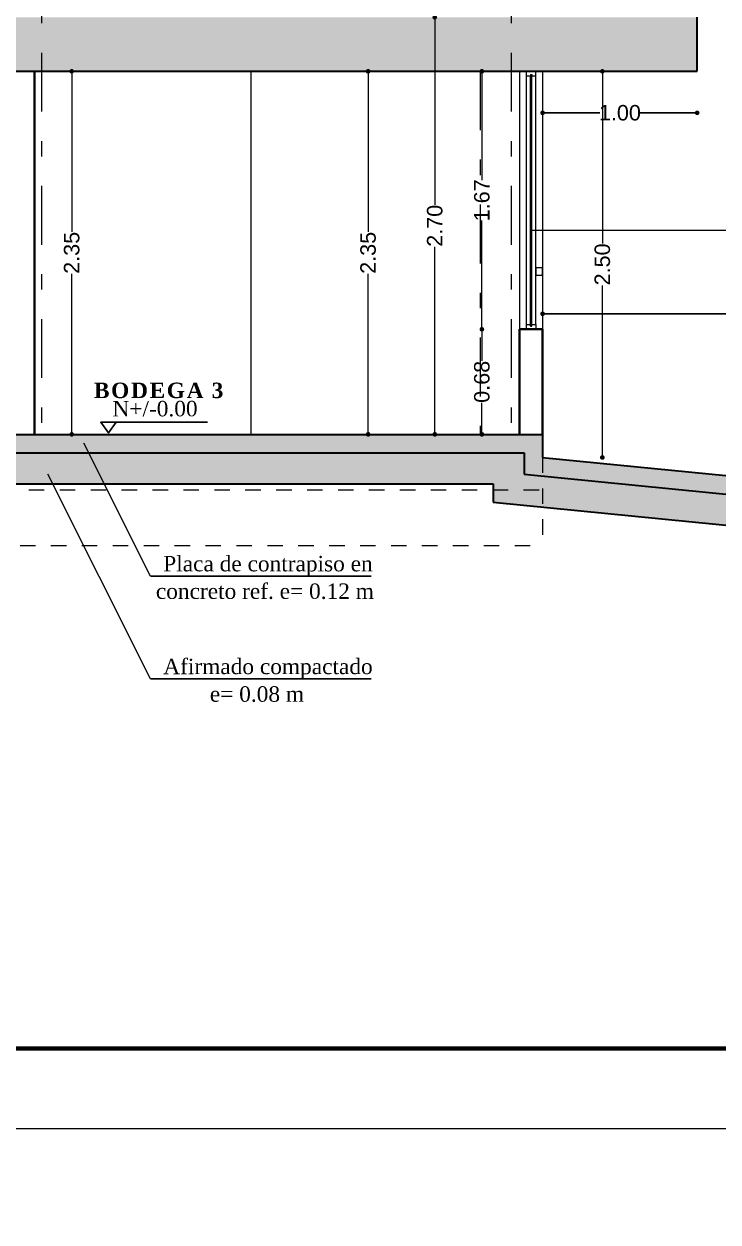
# Model space of a CAD drawing. Header units: inches. Extents: x 2908 to 3459, y -3172 to -55.
# Drawn here: x 3283.63 to 3288.11, y -230.76 to -223 of the extents above; entities that cross this region are included whole.
import ezdxf

# ---------------------------------------------------------------- set-up
doc = ezdxf.new("R2010")
doc.units = ezdxf.units.IN
doc.header["$MEASUREMENT"] = 0
doc.linetypes.add('ACAD_ISO03W100', pattern=[30, 12, -18])
doc.linetypes.add('DASHDOT', pattern=[25.4, 12.7, -6.35, 0, -6.35])
doc.layers.add('BORDER', color=1, linetype='Continuous')
doc.layers.add('TEXTO', color=4, linetype='Continuous')
for name, color, linetype, lineweight in [('COLUMNAS', 1, 'Continuous', 35), ('COTA', 1, 'Continuous', 9), ('COTAS 01', 1, 'Continuous', 25), ('E-EJES', 1, 'DASHDOT', 5), ('LINEAS DE PROYECCIÒN', 74, 'ACAD_ISO03W100', 18), ('muros 2', 5, 'Continuous', 40), ('muros bajitos', 4, 'Continuous', 15), ('Márgen', 7, 'Continuous', 80), ('ventanas en fachada', 10, 'Continuous', 15), ('vidrio en planta', 191, 'Continuous', 5)]:
    doc.layers.add(name, color=color, linetype=linetype, lineweight=lineweight)
doc.styles.add('Arial new', font='arial.ttf')
doc.styles.add('CONSTRUCTORA', font='times.ttf', dxfattribs={"height": 0.3})
doc.dimstyles.new('GUS', dxfattribs={"dimtxt": 0.1, "dimasz": 0.03, "dimexe": 0.05, "dimexo": 0.05, "dimgap": 0.005, "dimtad": 0, "dimzin": 1, "dimdsep": 46, "dimtxsty": 'Arial new', "dimblk": 'DOT', "dimcen": 0.01, "dimse1": 1, "dimse2": 1, "dimclrd": 1, "dimclre": 252, "dimclrt": 1, "dimaunit": 1, "dimadec": 0, "dimazin": 2, "dimtfac": 1, "dimtmove": 0, "dimatfit": 2, "dimldrblk": 'ARCHTICK', "dimfxl": 1, "dimlwd": -1, "dimlwe": -1, "dimarcsym": 1})
pattern_1 = [(50, (0, 0), (0.0717260183, -0.0062752135), [0.0075, -0.0825]), (355, (0, 0), (-0.0138751334, 0.0752192134), [0.006, -0.066]), (100.4514, (0.00598, -0.00052), (0.0578509382, 0.0689439542), [0.006374019, -0.0701142112]), (46.1842, (0, 0.02), (0.1067241049, -0.0165519014), [0.01125, -0.12375]), (96.6356, (0.00889, 0.01862), (0.0934662706, 0.097411787), [0.0095610288, -0.1051713]), (351.1842, (0, 0.02), (0.0934661945, 0.09741186), [0.009, -0.099]), (21, (0.01, 0.015), (0.0596907052, -0.0402618891), [0.0075, -0.0825]), (326, (0.01, 0.015), (0.0243315332, 0.0725150045), [0.006, -0.066]), (71.4514, (0.014974, 0.011645), (0.0840222629, 0.0322530497), [0.006374019, -0.0701142112]), (37.5, (0, 0), (0.00121598553, 0.03328938538), [0, -0.0652, 0, -0.067, 0, -0.06625]), (7.5, (0, 0), (0.02630695374, 0.0394411712), [0, -0.0382, 0, -0.0637, 0, -0.02525]), (327.5, (-0.0223, 0), (0.05338224362, -0.00225548717), [0, -0.025, 0, -0.078, 0, -0.1035]), (317.5, (-0.0323, 0), (0.05831861693, 0.01001049823), [0, -0.0325, 0, -0.0518, 0, -0.0735])]

# ---------------------------------------------------------------- blocks, each defined once
blk = doc.blocks.new('_Dot')
at = {"color": 0, "linetype": 'ByBlock', "lineweight": -2}
blk.add_line((-0.5, 0), (-1, 0), dxfattribs=at)
at = {"color": 0, "linetype": 'ByBlock', "const_width": 0.5}
blk.add_lwpolyline([(-0.25, 0, 1), (0.25, 0, 1)], format="xyb", close=True, dxfattribs=at)
blk = doc.blocks.new('*D4650')
at = {"layer": 'COTA', "color": 1, "linetype": 'Continuous', "transparency": 16777216}
for p, q in [((3286.2827, -222.9906), (3286.2827, -224.175)), ((3286.2827, -225.6306), (3286.2827, -224.4462))]:
    blk.add_line(p, q, dxfattribs=at)
at = {"layer": 'Defpoints', "color": 0, "transparency": 16777216}
for p in [(3285.094, -222.9606), (3286.2827, -222.9606), (3285.094, -225.6606)]:
    blk.add_point(p, dxfattribs=at)
at = {"layer": 'COTA', "color": 1, "transparency": 16777216, "xscale": 0.03, "yscale": 0.03, "zscale": 0.03}
for p, rotation in [((3286.2827, -222.9606), 90), ((3286.2827, -225.6606), 270)]:
    blk.add_blockref('_Dot', p, dxfattribs=dict(at, rotation=rotation))
at = {"layer": 'COTA', "color": 1, "transparency": 16777216, "insert": (3286.2827, -224.3106), "char_height": 0.1, "attachment_point": 5, "rotation": 90, "style": 'Arial new'}
blk.add_mtext('2.70', dxfattribs=at)
blk = doc.blocks.new('_ArchTick')
at = {"color": 0, "linetype": 'ByBlock', "const_width": 0.15}
blk.add_lwpolyline([(-0.5, -0.5), (0.5, 0.5)], dxfattribs=at)
blk = doc.blocks.new('*D4673')
at = {"layer": 'COTA', "color": 1, "linetype": 'Continuous', "transparency": 16777216}
for p, q in [((3285.8516, -223.3406), (3285.8516, -224.3495)), ((3285.8516, -225.6306), (3285.8516, -224.6217))]:
    blk.add_line(p, q, dxfattribs=at)
at = {"layer": 'Defpoints', "color": 0, "transparency": 16777216}
for p in [(3285.8516, -223.3106), (3286.83, -223.3106), (3286.83, -225.6606)]:
    blk.add_point(p, dxfattribs=at)
at = {"layer": 'COTA', "color": 1, "transparency": 16777216, "xscale": 0.03, "yscale": 0.03, "zscale": 0.03}
for p, rotation in [((3285.8516, -223.3106), 90), ((3285.8516, -225.6606), 270)]:
    blk.add_blockref('_Dot', p, dxfattribs=dict(at, rotation=rotation))
at = {"layer": 'COTA', "color": 1, "transparency": 16777216, "insert": (3285.8516, -224.4856), "char_height": 0.1, "attachment_point": 5, "rotation": 90, "style": 'Arial new'}
blk.add_mtext('2.35', dxfattribs=at)
blk = doc.blocks.new('*D4675')
at = {"layer": 'COTA', "color": 1, "linetype": 'Continuous', "transparency": 16777216}
for p, q in [((3287.3666, -223.3406), (3287.3666, -224.425)), ((3287.3666, -225.7806), (3287.3666, -224.6962))]:
    blk.add_line(p, q, dxfattribs=at)
at = {"layer": 'Defpoints', "color": 0, "transparency": 16777216}
for p in [(3286.98, -223.3106), (3286.98, -225.8106), (3287.3666, -225.8106)]:
    blk.add_point(p, dxfattribs=at)
at = {"layer": 'COTA', "color": 1, "transparency": 16777216, "xscale": 0.03, "yscale": 0.03, "zscale": 0.03}
for p, rotation in [((3287.3666, -223.3106), 90), ((3287.3666, -225.8106), 270)]:
    blk.add_blockref('_Dot', p, dxfattribs=dict(at, rotation=rotation))
at = {"layer": 'COTA', "color": 1, "transparency": 16777216, "insert": (3287.3666, -224.5606), "char_height": 0.1, "attachment_point": 5, "rotation": 90, "style": 'Arial new'}
blk.add_mtext('2.50', dxfattribs=at)
blk = doc.blocks.new('*D4679')
at = {"layer": 'Defpoints', "color": 0, "transparency": 16777216}
for p in [(3289.98, -224.8803), (3286.98, -225.1774), (3289.98, -225.6237)]:
    blk.add_point(p, dxfattribs=at)
at = {"layer": 'TEXTO', "color": 1, "linetype": 'Continuous', "transparency": 16777216}
for p, q in [((3287.01, -224.8803), (3288.3454, -224.8803)), ((3289.95, -224.8803), (3288.6147, -224.8803))]:
    blk.add_line(p, q, dxfattribs=at)
at = {"layer": 'TEXTO', "color": 1, "transparency": 16777216, "xscale": 0.03, "yscale": 0.03, "zscale": 0.03, "rotation": 180}
blk.add_blockref('_Dot', (3286.98, -224.8803), dxfattribs=at)
at = {"layer": 'TEXTO', "color": 1, "transparency": 16777216, "xscale": 0.03, "yscale": 0.03, "zscale": 0.03}
blk.add_blockref('_Dot', (3289.98, -224.8803), dxfattribs=at)
at = {"layer": 'TEXTO', "color": 1, "transparency": 16777216, "insert": (3288.48, -224.8803), "char_height": 0.1, "attachment_point": 5, "style": 'Arial new'}
blk.add_mtext('3.00', dxfattribs=at)
blk = doc.blocks.new('*D4747')
at = {"layer": 'Defpoints', "color": 0, "transparency": 16777216}
for p in [(3286.98, -223.3106), (3287.98, -223.3106), (3287.98, -223.5793)]:
    blk.add_point(p, dxfattribs=at)
at = {"layer": 'TEXTO', "color": 1, "linetype": 'Continuous', "transparency": 16777216}
for p, q in [((3287.01, -223.5793), (3287.35, -223.5793)), ((3287.95, -223.5793), (3287.61, -223.5793))]:
    blk.add_line(p, q, dxfattribs=at)
at = {"layer": 'TEXTO', "color": 1, "transparency": 16777216, "xscale": 0.03, "yscale": 0.03, "zscale": 0.03, "rotation": 180}
blk.add_blockref('_Dot', (3286.98, -223.5793), dxfattribs=at)
at = {"layer": 'TEXTO', "color": 1, "transparency": 16777216, "xscale": 0.03, "yscale": 0.03, "zscale": 0.03}
blk.add_blockref('_Dot', (3287.98, -223.5793), dxfattribs=at)
at = {"layer": 'TEXTO', "color": 1, "transparency": 16777216, "insert": (3287.48, -223.5793), "char_height": 0.1, "attachment_point": 5, "style": 'Arial new'}
blk.add_mtext('1.00', dxfattribs=at)
blk = doc.blocks.new('*D4748')
at = {"layer": 'Defpoints', "color": 0, "transparency": 16777216}
for p in [(3287.9801, -211.2605), (3288.5281, -211.2605), (3287.98, -223.3106)]:
    blk.add_point(p, dxfattribs=at)
at = {"layer": 'TEXTO', "color": 1, "linetype": 'Continuous', "transparency": 16777216}
for p, q in [((3288.5281, -211.2905), (3288.5281, -217.1162)), ((3288.5281, -223.2806), (3288.5281, -217.455))]:
    blk.add_line(p, q, dxfattribs=at)
at = {"layer": 'TEXTO', "color": 1, "transparency": 16777216, "xscale": 0.03, "yscale": 0.03, "zscale": 0.03}
for p, rotation in [((3288.5281, -211.2605), 90), ((3288.5281, -223.3106), 270)]:
    blk.add_blockref('_Dot', p, dxfattribs=dict(at, rotation=rotation))
at = {"layer": 'TEXTO', "color": 1, "transparency": 16777216, "insert": (3288.5281, -217.2856), "char_height": 0.1, "attachment_point": 5, "rotation": 90, "style": 'Arial new'}
blk.add_mtext('12.05', dxfattribs=at)
blk = doc.blocks.new('*D4905')
at = {"layer": 'COTA', "color": 1, "linetype": 'Continuous', "transparency": 16777216}
for p, q in [((3286.5873, -225.0106), (3286.5873, -225.1856)), ((3286.5873, -225.6306), (3286.5873, -225.4556))]:
    blk.add_line(p, q, dxfattribs=at)
at = {"layer": 'Defpoints', "color": 0, "transparency": 16777216}
for p in [(3286.5873, -224.9806), (3286.83, -224.9806), (3286.83, -225.6606)]:
    blk.add_point(p, dxfattribs=at)
at = {"layer": 'COTA', "color": 1, "transparency": 16777216, "xscale": 0.03, "yscale": 0.03, "zscale": 0.03}
for p, rotation in [((3286.5873, -224.9806), 90), ((3286.5873, -225.6606), 270)]:
    blk.add_blockref('_Dot', p, dxfattribs=dict(at, rotation=rotation))
at = {"layer": 'COTA', "color": 1, "transparency": 16777216, "insert": (3286.5873, -225.3206), "char_height": 0.1, "attachment_point": 5, "rotation": 90, "style": 'Arial new'}
blk.add_mtext('0.68', dxfattribs=at)
blk = doc.blocks.new('*D4907')
at = {"layer": 'COTA', "color": 1, "linetype": 'Continuous', "transparency": 16777216}
for p, q in [((3286.5873, -223.3406), (3286.5873, -224.0154)), ((3286.5873, -224.9506), (3286.5873, -224.2758))]:
    blk.add_line(p, q, dxfattribs=at)
at = {"layer": 'Defpoints', "color": 0, "transparency": 16777216}
for p in [(3286.5873, -223.3106), (3286.83, -223.3106), (3286.83, -224.9806)]:
    blk.add_point(p, dxfattribs=at)
at = {"layer": 'COTA', "color": 1, "transparency": 16777216, "xscale": 0.03, "yscale": 0.03, "zscale": 0.03}
for p, rotation in [((3286.5873, -223.3106), 90), ((3286.5873, -224.9806), 270)]:
    blk.add_blockref('_Dot', p, dxfattribs=dict(at, rotation=rotation))
at = {"layer": 'COTA', "color": 1, "transparency": 16777216, "insert": (3286.5873, -224.1456), "char_height": 0.1, "attachment_point": 5, "rotation": 90, "style": 'Arial new'}
blk.add_mtext('1.67', dxfattribs=at)
blk = doc.blocks.new('*D4929')
at = {"layer": 'COTA', "color": 1, "linetype": 'Continuous', "transparency": 16777216}
for p, q in [((3288.2413, -217.9406), (3288.2413, -220.4759)), ((3288.2413, -223.2806), (3288.2413, -220.7453))]:
    blk.add_line(p, q, dxfattribs=at)
at = {"layer": 'Defpoints', "color": 0, "transparency": 16777216}
for p in [(3287.98, -217.9106), (3287.98, -223.3106), (3288.2413, -223.3106)]:
    blk.add_point(p, dxfattribs=at)
at = {"layer": 'COTA', "color": 1, "transparency": 16777216, "xscale": 0.03, "yscale": 0.03, "zscale": 0.03}
for p, rotation in [((3288.2413, -217.9106), 90), ((3288.2413, -223.3106), 270)]:
    blk.add_blockref('_Dot', p, dxfattribs=dict(at, rotation=rotation))
at = {"layer": 'COTA', "color": 1, "transparency": 16777216, "insert": (3288.2413, -220.6106), "char_height": 0.1, "attachment_point": 5, "rotation": 90, "style": 'Arial new'}
blk.add_mtext('5.40', dxfattribs=at)
blk = doc.blocks.new('*D4942')
at = {"layer": 'COTA', "color": 1, "linetype": 'Continuous', "transparency": 16777216}
for p, q in [((3283.9343, -223.3406), (3283.9343, -224.3495)), ((3283.9343, -225.6306), (3283.9343, -224.6217))]:
    blk.add_line(p, q, dxfattribs=at)
at = {"layer": 'Defpoints', "color": 0, "transparency": 16777216}
for p in [(3283.694, -223.3106), (3283.9343, -223.3106), (3283.694, -225.6606)]:
    blk.add_point(p, dxfattribs=at)
at = {"layer": 'COTA', "color": 1, "transparency": 16777216, "xscale": 0.03, "yscale": 0.03, "zscale": 0.03}
for p, rotation in [((3283.9343, -223.3106), 90), ((3283.9343, -225.6606), 270)]:
    blk.add_blockref('_Dot', p, dxfattribs=dict(at, rotation=rotation))
at = {"layer": 'COTA', "color": 1, "transparency": 16777216, "insert": (3283.9343, -224.4856), "char_height": 0.1, "attachment_point": 5, "rotation": 90, "style": 'Arial new'}
blk.add_mtext('2.35', dxfattribs=at)

msp = doc.modelspace()

# ---------------------------------------------------------------- hatches: boundary and pattern name
at = {"layer": 'COTA', "lineweight": 9}
h = msp.add_hatch(dxfattribs=at)
h.set_pattern_fill('AR-CONC', color=256, scale=0.01, style=0)
h.set_pattern_definition(pattern_1)
h.paths.add_polyline_path([(3280.3071, -220.2606), (3274.5885, -220.2606), (3274.5885, -220.3806), (3280.1871, -220.3806), (3280.1871, -225.7806), (3286.86, -225.7806), (3286.86, -225.9193), (3289.9741, -226.2269), (3291.36, -226.2269), (3291.36, -226.3769), (3294.9764, -226.3769), (3294.9764, -226.2569), (3291.48, -226.2569), (3291.48, -226.1069), (3289.98, -226.1069), (3286.98, -225.8106), (3286.98, -225.6606), (3280.3071, -225.6606)])
h = msp.add_hatch(dxfattribs=at)
h.set_pattern_fill('AR-CONC', color=256, scale=0.01, style=0)
h.set_pattern_definition(pattern_1)
h.paths.add_polyline_path([(3287.98, -220.2606), (3286.98, -220.2606), (3286.98, -220.425), (3287.98, -220.425)])
h.paths.add_polyline_path([(3287.98, -220.425), (3286.98, -220.425), (3286.98, -220.6106), (3287.98, -220.6106)])
h.paths.add_polyline_path([(3287.98, -222.9606), (3286.98, -222.9606), (3286.98, -223.3106), (3287.98, -223.3106)])
h = msp.add_hatch(dxfattribs=at)
h.set_pattern_fill('AR-CONC', color=256, scale=0.01, style=0)
h.set_pattern_definition([(50, (0, -8.1), (0.0717260183, -0.0062752135), [0.0075, -0.0825]), (355, (0, -8.1), (-0.0138751334, 0.0752192134), [0.006, -0.066]), (100.4514, (0.00598, -8.10052), (0.0578509382, 0.0689439542), [0.006374019, -0.0701142112]), (46.1842, (0, -8.08), (0.1067241049, -0.0165519014), [0.01125, -0.12375]), (96.6356, (0.00889, -8.08138), (0.0934662706, 0.097411787), [0.0095610288, -0.1051713]), (351.1842, (0, -8.08), (0.0934661945, 0.09741186), [0.009, -0.099]), (21, (0.01, -8.085), (0.0596907052, -0.0402618891), [0.0075, -0.0825]), (326, (0.01, -8.085), (0.0243315332, 0.0725150045), [0.006, -0.066]), (71.4514, (0.014974, -8.088354), (0.0840222629, 0.0322530497), [0.006374019, -0.0701142112]), (37.5, (0, -8.099999), (0.00121598553, 0.03328938538), [0, -0.0652, 0, -0.067, 0, -0.06625]), (7.5, (0, -8.1), (0.02630695374, 0.0394411712), [0, -0.0382, 0, -0.0637, 0, -0.02525]), (327.5, (-0.0223, -8.099999), (0.05338224362, -0.00225548717), [0, -0.025, 0, -0.078, 0, -0.1035]), (317.5, (-0.0323, -8.1), (0.05831861693, 0.01001049823), [0, -0.0325, 0, -0.0518, 0, -0.0735])])
edge = h.paths.add_edge_path()
edge.add_line((3286.98, -223.3106), (3286.98, -222.9606))
edge.add_line((3286.98, -222.9606), (3283.544, -222.9606))
edge.add_line((3283.544, -222.9606), (3283.544, -223.1406))
edge.add_line((3283.544, -223.1406), (3283.264, -223.1406))
edge.add_line((3283.264, -223.1406), (3283.264, -223.3206))
edge.add_line((3283.264, -223.3206), (3282.984, -223.3206))
edge.add_line((3282.984, -223.3206), (3282.984, -223.5006))
edge.add_line((3282.984, -223.5006), (3282.704, -223.5006))
edge.add_line((3282.704, -223.5006), (3282.704, -223.6806))
edge.add_line((3282.704, -223.6806), (3282.424, -223.6806))
edge.add_line((3282.424, -223.6806), (3282.424, -223.8606))
edge.add_line((3282.424, -223.8606), (3282.144, -223.8606))
edge.add_line((3282.144, -223.8606), (3282.144, -224.0406))
edge.add_line((3282.144, -224.0406), (3281.864, -224.0406))
edge.add_line((3281.864, -224.0406), (3281.864, -224.2206))
edge.add_line((3281.864, -224.2206), (3280.4571, -224.2206))
edge.add_line((3280.4571, -224.2206), (3280.4571, -224.3706))
edge.add_line((3280.4571, -224.3706), (3281.6917, -224.3706))
edge.add_arc((3281.7517, -224.3091), 0.0859, -45.75498, 225.75498, ccw=False)
edge.add_line((3281.8116, -224.3706), (3281.908, -224.3706))
edge.add_line((3281.908, -224.3706), (3283.5569, -223.3106))
edge.add_line((3283.5569, -223.3106), (3286.98, -223.3106))
at = {"layer": 'COTA'}
h = msp.add_hatch(dxfattribs=at)
h.set_pattern_fill('EARTH', color=256, scale=0.5, angle=45, style=0)
h.paths.add_polyline_path([(3286.86, -225.7806), (3281.7887, -225.7806), (3281.7914, -225.9806), (3286.66, -225.9806), (3286.66, -226.1006), (3289.1231, -226.3438), (3289.3371, -226.164), (3286.86, -225.9193)])

# ---------------------------------------------------------------- linework, layer by layer
at = {"layer": 'BORDER', "lineweight": 5}
msp.add_line((3290.61, -224.3416), (3286.9109, -224.3416), dxfattribs=at)
at = {"layer": 'BORDER'}
for p, q in [((3285.8721, -226.5785), (3284.4437, -226.5785)), ((3285.8721, -227.2441), (3284.4437, -227.2441))]:
    msp.add_line(p, q, dxfattribs=at)
at = {"layer": 'COLUMNAS'}
for p, q in [((3287.98, -223.3106), (3287.98, -222.9606)), ((3283.5569, -223.3106), (3287.98, -223.3106)), ((3287.83, -223.3106), (3287.83, -223.3106)), ((3280.3071, -225.6606), (3286.98, -225.6606)), ((3286.98, -225.6606), (3286.98, -225.8106)), ((3280.1871, -225.7806), (3286.86, -225.7806)), ((3286.86, -225.7806), (3286.86, -225.9193)), ((3286.98, -225.8106), (3289.98, -226.1069)), ((3286.86, -225.9193), (3289.9741, -226.2269)), ((3279.9871, -225.9806), (3286.66, -225.9806)), ((3286.66, -225.9806), (3286.66, -226.1006)), ((3286.66, -226.1006), (3289.9643, -226.4269))]:
    msp.add_line(p, q, dxfattribs=at)
at = {"layer": 'COTA'}
for p, q in [((3284.4437, -226.5785), (3284.0128, -225.7181)), ((3284.4437, -227.2441), (3283.7799, -225.9187))]:
    msp.add_line(p, q, dxfattribs=at)
msp.add_lwpolyline([(3272.7109, -230.1573), (3272.7109, -205.1573), (3307.7109, -205.1573), (3307.7109, -230.1573), (3272.7109, -230.1573)], close=True, dxfattribs=at)
at = {"layer": 'E-EJES', "ltscale": 0.03}
for p, q in [((3283.7392, -208.5363), (3283.7392, -225.6606)), ((3286.7757, -208.5363), (3286.7757, -225.6606)), ((3286.5757, -223.3106), (3286.5757, -225.6606))]:
    msp.add_line(p, q, dxfattribs=at)
at = {"layer": 'LINEAS DE PROYECCIÒN', "ltscale": 0.003}
for p, q in [((3286.98, -225.8106), (3286.98, -226.3806)), ((3280.4571, -226.0206), (3286.98, -226.0206)), ((3278.9998, -226.3806), (3286.98, -226.3806))]:
    msp.add_line(p, q, dxfattribs=at)
at = {"layer": 'muros 2'}
for p, q in [((3283.694, -225.6606), (3283.694, -223.3106)), ((3286.83, -225.6606), (3286.83, -224.9806)), ((3286.83, -224.9806), (3286.98, -224.9806)), ((3286.98, -225.6606), (3286.98, -224.9806))]:
    msp.add_line(p, q, dxfattribs=at)
at = {"layer": 'muros bajitos'}
for p, q in [((3285.094, -225.6606), (3285.094, -223.3106)), ((3286.83, -223.3106), (3286.83, -224.9806)), ((3286.98, -223.3106), (3286.98, -224.9206)), ((3286.98, -224.6306), (3286.98, -224.9806))]:
    msp.add_line(p, q, dxfattribs=at)
at = {"layer": 'Márgen'}
msp.add_line((3306.8062, -229.6373), (3273.3317, -229.6373), dxfattribs=at)
at = {"layer": 'TEXTO', "ltscale": 0.008, "elevation": 8.2132}
msp.add_lwpolyline([(3284.2223, -225.5819), (3284.1723, -225.6519), (3284.1223, -225.5819), (3284.8132, -225.582)], dxfattribs=at)
at = {"layer": 'ventanas en fachada'}
for p, q in [((3286.8759, -223.3405), (3286.8759, -223.3105)), ((3286.8759, -223.3405), (3286.9009, -223.3405)), ((3286.8759, -224.9806), (3286.8759, -223.3405)), ((3286.9009, -223.3305), (3286.9109, -223.3305)), ((3286.9009, -223.3305), (3286.9009, -223.3405)), ((3286.9109, -223.3305), (3286.9109, -223.3405)), ((3286.9109, -223.3405), (3286.9359, -223.3405)), ((3286.9359, -223.3405), (3286.9359, -223.3105)), ((3286.9359, -224.9206), (3286.9359, -223.3405)), ((3286.9359, -224.5806), (3286.98, -224.5806)), ((3286.9359, -224.5806), (3286.9359, -224.6306)), ((3286.98, -224.6306), (3286.98, -224.5806)), ((3286.9359, -224.6306), (3286.98, -224.6306)), ((3286.9359, -224.9506), (3286.9359, -224.6306)), ((3286.8759, -224.9806), (3286.8759, -224.9506)), ((3286.8759, -224.9506), (3286.9009, -224.9506)), ((3286.9009, -224.9606), (3286.9009, -224.9506)), ((3286.9009, -224.9606), (3286.9109, -224.9606)), ((3286.9109, -224.9506), (3286.9359, -224.9506)), ((3286.9109, -224.9606), (3286.9109, -224.9506)), ((3286.9359, -224.9506), (3286.9359, -224.9806))]:
    msp.add_line(p, q, dxfattribs=at)
at = {"layer": 'vidrio en planta'}
for p, q in [((3286.9009, -224.9506), (3286.9009, -223.3405)), ((3286.9109, -224.9506), (3286.9109, -223.3405))]:
    msp.add_line(p, q, dxfattribs=at)

# ---------------------------------------------------------------- texts
at = {"layer": 'COTAS 01', "insert": (3284.1976, -225.4451, 15.3953), "char_height": 0.1, "attachment_point": 1, "rotation": 0.14739, "style": 'CONSTRUCTORA'}
msp.add_mtext_dynamic_manual_height_columns('N+/-0.00', width=0.828029, gutter_width=0.5, heights=[0], dxfattribs=at)
at = {"layer": 'TEXTO', "style": 'CONSTRUCTORA'}
for s, p in [('Placa de contrapiso en ', (3284.5264, -226.5476)), ('concreto ref. e= 0.12 m', (3284.4785, -226.726)), ('Afirmado compactado', (3284.5264, -227.2132)), ('  e= 0.08 m', (3284.7521, -227.3917))]:
    msp.add_text(s, height=0.1, rotation=0.00384, dxfattribs=at).set_placement(p)
at = {"layer": 'TEXTO', "insert": (3283.8288, -225.3259), "char_height": 0.1, "width": 2.362761, "attachment_point": 1, "style": 'CONSTRUCTORA'}
msp.add_mtext('{\\fTimes New Roman|b1|i0|c0|p18;\\T1.1;      BODEGA 3}', dxfattribs=at)

# ---------------------------------------------------------------- dimensions: what is measured, and where the dimension line sits
at = {"layer": 'COTA'}
for base, p1, p2, picture, middle in [((3288.2413, -223.3106), (3287.98, -217.9106), (3287.98, -223.3106), '*D4929', (3288.2413, -220.6106)), ((3283.9343, -223.3106), (3283.694, -225.6606), (3283.694, -223.3106), '*D4942', (3283.9343, -224.4856)), ((3285.8516, -223.3106), (3286.83, -225.6606), (3286.83, -223.3106), '*D4673', (3285.8516, -224.4856)), ((3286.5873, -223.3106), (3286.83, -224.9806), (3286.83, -223.3106), '*D4907', (3286.5873, -224.1456)), ((3286.5873, -224.9806), (3286.83, -225.6606), (3286.83, -224.9806), '*D4905', (3286.5873, -225.3206))]:
    dim = msp.add_linear_dim(base=base, p1=p1, p2=p2, angle=90, dimstyle='GUS', dxfattribs=at)
    dim.commit()
    dim.dimension.update_dxf_attribs({"geometry": picture, "text_midpoint": middle})
for base, p1, p2, picture, middle in [((3286.2827, -222.9606), (3285.094, -225.6606), (3285.094, -222.9606), '*D4650', (3286.2827, -224.3106)), ((3287.3666, -225.8106), (3286.98, -223.3106), (3286.98, -225.8106), '*D4675', (3287.3666, -224.5606))]:
    dim = msp.add_linear_dim(base=base, p1=p1, p2=p2, angle=90, dimstyle='GUS', dxfattribs=at)
    dim.commit()
    dim.dimension.update_dxf_attribs({"geometry": picture, "text_midpoint": middle, "dimtype": 160})
at = {"layer": 'TEXTO'}
dim = msp.add_linear_dim(base=(3288.5281, -211.2605), p1=(3287.98, -223.3106), p2=(3287.9801, -211.2605), angle=90, dimstyle='GUS', dxfattribs=at)
dim.commit()
dim.dimension.update_dxf_attribs({"geometry": '*D4748', "text_midpoint": (3288.5281, -217.2856)})
for base, p1, p2, picture, middle in [((3287.98, -223.5793), (3286.98, -223.3106), (3287.98, -223.3106), '*D4747', (3287.48, -223.5793)), ((3289.98, -224.8803), (3286.98, -225.1774), (3289.98, -225.6237), '*D4679', (3288.48, -224.8803))]:
    dim = msp.add_linear_dim(base=base, p1=p1, p2=p2, dimstyle='GUS', dxfattribs=at)
    dim.commit()
    dim.dimension.update_dxf_attribs({"geometry": picture, "text_midpoint": middle})

doc.saveas('drawing.dxf')
